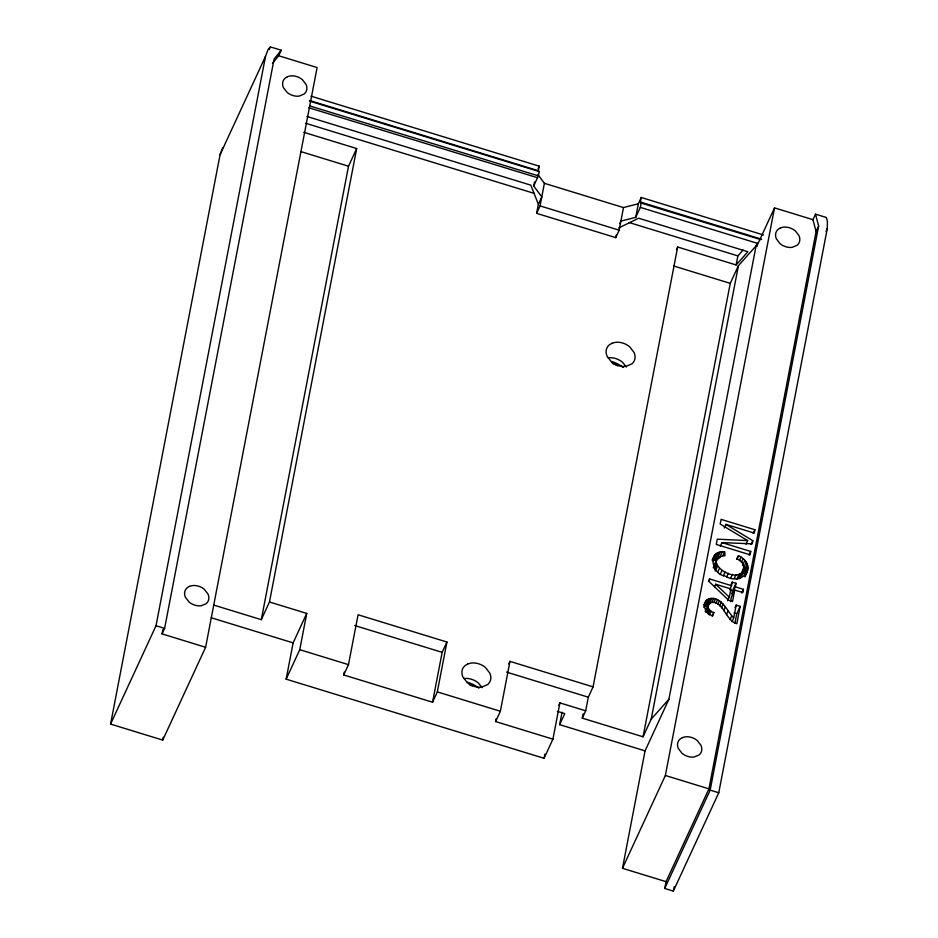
<?xml version="1.0" encoding="UTF-8"?>
<svg xmlns="http://www.w3.org/2000/svg" width="938" height="938" viewBox="0 0 938 938"><rect width="100%" height="100%" fill="white"/><g stroke="black" fill="none" stroke-linecap="round" stroke-linejoin="round"><path stroke-width="1.41" d="M743.025 571.324C733.668 584.421 700.803 559.118 725.015 555.624L724.64 551.884C707.334 549.621 711.074 574.384 725.109 576.038C742.955 586.707 758.514 565.485 738.546 555.671L736.74 558.802C745.757 561.768 745.311 572.497 739.625 578.687L743.869 569.132M827.246 228.684L827.422 221.286L826.331 217.475L815.497 214.157L812.953 219.68L816.095 231.569L708.929 788.846L666.039 881.661L664.737 888.462L673.332 891.1L718.766 792.762L827.246 228.684L826.015 231.346M763.462 234.969L641.24 197.472L638.356 203.734L623.489 207.579L619.162 230.173L615.727 237.619L536.618 213.348L540.065 205.903L541.801 196.839L533.71 186.041L538.353 175.863L539.174 171.548L538.342 170.704L309.528 100.495M537.931 174.609L544.38 183.309L541.801 196.839L538.365 204.285L536.618 213.348M272.454 63.409L278.668 55.752L317.103 67.548L205.621 647.279L162.731 740.094L110.578 724.089L220.078 154.676L222.599 147.993M110.578 724.089L156.013 625.752L265.513 56.339L268.045 49.655L270.39 46.9L281.224 50.218L278.668 55.752M205.621 647.279L162.063 633.912L162.895 629.597M162.063 633.912L164.619 628.39L274.119 58.977L281.224 50.218M162.731 740.094L163.282 737.245M213.981 605.151L261.303 619.666L348.502 166.214L356.675 148.544L303.783 132.305M261.303 619.666L269.476 601.985L356.675 148.544M618.705 227.946L638.602 218.214L747.903 251.759L736.131 264.962L677.658 247.022L593.074 686.874L588.314 697.192L585.699 710.793L559.904 702.879L552.928 739.156L544.075 758.303L286.149 679.159L293.125 642.882L306.738 613.417L269.476 601.985M286.149 679.159L299.761 649.694L306.738 613.417M343.718 674.961L348.479 664.643L358.07 614.765L446.922 642.026L437.319 691.904L432.559 702.222L343.718 674.961L344.258 672.112M432.559 702.222L442.15 652.344L446.922 642.026M533.71 186.041L534.496 181.96M538.342 170.704L539.221 166.167L311.017 96.157M552.928 739.156L495.616 721.568L496.155 718.719M495.616 721.568L500.376 711.25L509.967 661.372L593.074 686.874M615.727 237.619L616.219 235.028M619.76 223.584L620.909 221.11L635.741 217.335L638.356 203.734M760.917 239.647L641.158 203.077L640.373 202.01L641.24 197.472M635.741 217.335L640.326 207.392L641.158 203.077M544.075 758.303L544.884 754.117M640.326 207.392L757.271 243.282L756.087 245.862L668.888 699.302L645.063 750.869L559.658 724.664L562.038 712.247M756.087 245.862L738.417 265.665L651.218 719.118L643.058 736.799L582.299 718.156L583.119 713.853M643.058 736.799L730.256 283.346L738.417 265.665M736.131 264.962L737.878 255.898L743.037 250.106M666.039 881.661L622.48 868.295L645.063 750.869M757.271 243.282L756.638 246.553L774.518 207.884L812.953 219.68M622.48 868.295L665.359 775.48L774.518 207.884M732.215 582.135L731.523 585.675L709.609 578.957L709.105 581.595L728.72 600.297L732.519 601.469L734.712 590.072L742.814 592.558L743.424 589.334L735.333 586.848L731.933 594.211L732.613 590.67L736.013 583.295L732.215 582.135L731.077 584.585M727.618 600.812L729.33 597.131L730.901 588.912L715.659 584.233L714.522 586.684M673.332 891.1L674.164 886.785M730.491 601.715L731.312 597.436L734.712 590.072M735.333 586.848L736.013 583.295M731.992 621.695L733.692 618.013L736.166 605.127L740.152 606.358L736.822 623.711C725.039 620.745 722.647 597.107 708.847 603.427L705.212 611.424M734.958 623.067L736.752 613.722L740.152 606.358M720.232 546.291L721.932 542.61L750.717 551.438L750.072 554.792L716.257 544.415L717.265 539.174L747.645 540.593L745.945 544.274M724.242 528.071L725.942 524.389L752.78 540.698L752.182 543.841L721.932 542.61M747.645 540.593L720.173 524.025L721.076 519.347L754.891 529.724L754.246 533.065L725.942 524.389M664.737 888.462L710.172 790.124L818.64 226.046L815.497 214.157M733.692 618.013C726.88 610.826 721.099 595.102 708.471 599.007C700.827 603.028 705.282 614.355 712.763 615.691L713.841 612.514C709.914 611.705 706.232 607.308 708.847 603.427M220.078 154.676L265.513 56.339M269.194 49.503L270.39 46.9M538.06 168.676L539.221 166.167M676.497 249.555L677.658 247.022M508.771 663.952L509.967 661.372M558.837 705.188L559.904 702.879M559.658 724.664L564.758 713.619L557.395 711.356M582.299 718.156L585.699 710.793M816.095 231.569L818.64 226.046M712.188 559.845L714.146 555.8M712.411 560.607L715.248 554.475M716.655 553.397L713.255 560.76L716.796 559.435L720.196 552.072M714.908 559.951L718.32 552.588M714.088 565.567L717.5 558.192M713.208 567.842L716.609 560.478M718.004 559.083L719.141 556.621M714.275 568.311L716.55 563.398M708.483 581.408L709.609 578.957M719.469 557.969L722.307 551.837M714.627 569.694L716.902 564.782M715.237 571.019L717.511 566.118M722.94 555.566L724.64 551.884M717.664 572.203L719.364 568.522M704.004 604.881L705.13 602.419M704.25 604.67L705.951 600.977M704.227 605.983L707.064 599.839M703.652 607.214L705.071 606.37L708.471 599.007M720.267 574.197L721.979 570.515M705.071 606.37L706.677 605.842L710.089 598.479M708.976 604.412L711.813 598.28M705.822 612.432L708.096 607.519M709.292 604.693L710.429 602.231M723.35 575.791L725.051 572.11M706.783 612.256L708.483 608.563M711.942 602.09L713.642 598.409M707.428 613.253L709.128 609.571M708.296 614.167L709.996 610.486M713.877 602.536L715.588 598.854M726.61 577.011L728.31 573.329M709.363 614.965L711.074 611.271M715.858 603.31L717.57 599.628M736.846 559.353L738.546 555.671M712.13 616.196L713.841 612.514M717.746 604.4L719.446 600.719M730.69 578.007L732.39 574.326M739.308 560.807L741.008 557.125M719.598 605.878L721.299 602.196M753.191 533.405L754.891 529.724M741.407 562.378L743.107 558.696M734.325 578.347L736.025 574.666M729.823 589.369L731.523 585.675M721.463 607.812L723.163 604.131M751.08 544.392L752.78 540.698M742.568 565.286L744.831 560.373M736.811 579.192L739.074 574.279M738.065 578.699L740.34 573.786M749.016 555.12L750.717 551.438M723.655 610.591L725.355 606.909M743.353 568.322L746.191 562.179M739.156 578.007L741.419 573.095M741.735 572.59L744.01 567.678M747.949 567.982L744.549 575.357L743.764 571.441L747.176 564.066M744.35 573.376L747.762 566.001M726.458 614.613L728.158 610.931M744.913 576.155L747.75 570.011M744.96 576.905L747.223 571.992M735.029 607.59L736.166 605.127M741.724 593.015L743.424 589.334M729.999 619.643L731.699 615.961M651.218 719.118L668.888 699.302M706.677 605.842L708.401 605.643M309.646 105.912L538.353 175.863M308.79 107.753L537.497 177.704M640.373 202.01L761.679 239.225M309.423 101.058L539.174 171.548M544.38 183.309L623.489 207.579M307.043 116.5L530.838 185.161L538.365 204.285M305.542 123.241L534.519 193.498M628.976 222.482L737.878 255.898M540.065 205.903L619.162 230.173M301.18 151.698L348.502 166.214M673.636 265.97L730.256 283.346M730.069 589.885L732.613 590.67M734.091 612.901L736.752 613.722M354.693 625.505L442.15 652.344M506.59 672.112L588.314 697.192M211.249 617.767L293.125 642.882M299.761 649.694L348.479 664.643M437.319 691.904L500.376 711.25M665.359 775.48L708.929 788.846M710.172 790.124L718.766 792.762M156.013 625.752L164.619 628.39M715.659 584.233L729.33 597.131M626.338 366.969L622.504 362.22A14.867 11.022 24.8 0 0 608.176 357.824M482.12 687.671L478.274 682.923A14.867 11.022 24.8 0 0 463.947 678.526M742.79 569.554L743.764 571.441M611.682 361.505A27.366 20.273 24.8 0 1 623.219 367.45M469.504 684.646A27.366 20.273 24.8 0 1 472.177 685.819M467.452 682.207A27.366 20.273 24.8 0 1 478.99 688.164M612.362 363.428A27.366 20.273 24.8 0 1 617.685 365.785M287.52 76.67L285.234 78.053A13.12 9.72 24.8 0 0 283.393 87.574L287.134 92.416A12.499 9.251 24.8 0 0 299.175 96.11L304.252 93.976A13.12 9.72 24.8 0 0 306.081 84.455L302.341 79.613A12.499 9.251 24.8 0 0 290.299 75.919L287.52 76.67M780.463 227.922L778.177 229.306A13.12 9.72 24.8 0 0 776.347 238.827L780.076 243.669A12.499 9.251 24.8 0 0 792.118 247.362L797.194 245.228A13.12 9.72 24.8 0 0 799.024 235.696L795.283 230.865A12.499 9.251 24.8 0 0 783.253 227.172L780.463 227.922M189.511 586.344L187.213 587.739A13.12 9.72 24.8 0 0 185.384 597.26L189.124 602.09A12.499 9.251 24.8 0 0 201.154 605.784L206.231 603.65A13.12 9.72 24.8 0 0 208.06 594.129L204.332 589.299A12.499 9.251 24.8 0 0 192.29 585.605L189.511 586.344M612.01 343.249L609.278 344.891A15.618 11.573 24.8 0 0 607.097 356.229L611.541 361.986A14.867 11.022 24.8 0 0 625.88 366.383L631.919 363.85A15.618 11.573 24.8 0 0 634.1 352.512L629.656 346.755A14.867 11.022 24.8 0 0 615.316 342.358L612.01 343.249M467.781 663.952L465.049 665.605A15.618 11.573 24.8 0 0 462.88 676.931L467.323 682.7A14.867 11.022 24.8 0 0 481.651 687.097L487.69 684.552A15.618 11.573 24.8 0 0 489.871 673.214L485.427 667.457A14.867 11.022 24.8 0 0 471.099 663.06L467.781 663.952M682.454 737.596L680.156 738.98A13.12 9.72 24.8 0 0 678.326 748.501L682.067 753.343A12.499 9.251 24.8 0 0 694.097 757.036L699.173 754.902A13.12 9.72 24.8 0 0 701.003 745.382L697.274 740.539A12.499 9.251 24.8 0 0 685.232 736.846L682.454 737.596"/></g></svg>
